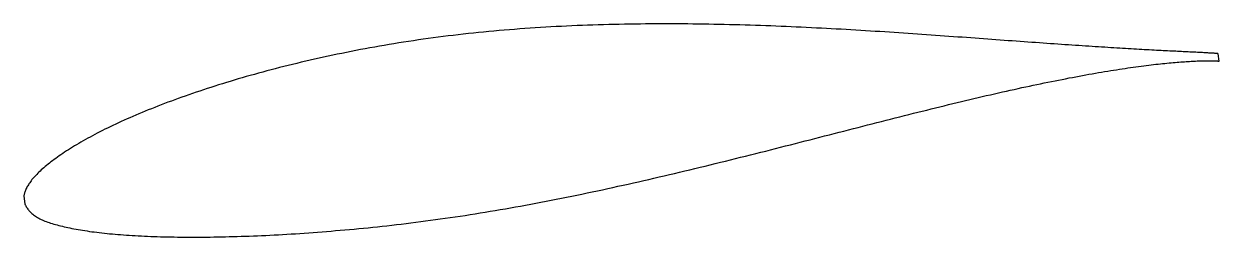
# Model space of a CAD drawing. Header units: metres. Extents: x -29.9 to 60.7, y -6.3 to 9.9.
import ezdxf

# ---------------------------------------------------------------- set-up
doc = ezdxf.new("R2010")
doc.units = ezdxf.units.M

msp = doc.modelspace()

# ---------------------------------------------------------------- linework, layer by layer
msp.add_lwpolyline([(60.588, 7.625), (60.586, 7.625), (60.581, 7.627), (60.572, 7.628), (60.56, 7.63), (60.544, 7.632), (60.524, 7.634), (60.501, 7.636), (60.475, 7.639), (60.445, 7.641), (60.411, 7.644), (60.374, 7.647), (60.334, 7.65), (60.29, 7.654), (60.242, 7.657), (60.191, 7.66), (60.137, 7.664), (60.079, 7.667), (60.017, 7.671), (59.952, 7.675), (59.884, 7.679), (59.812, 7.683), (59.737, 7.687), (59.658, 7.692), (59.576, 7.696), (59.491, 7.701), (59.402, 7.705), (59.309, 7.71), (59.213, 7.715), (59.114, 7.72), (59.011, 7.725), (58.905, 7.73), (58.796, 7.736), (58.683, 7.741), (58.567, 7.747), (58.447, 7.753), (58.325, 7.759), (58.198, 7.765), (58.069, 7.771), (57.936, 7.778), (57.8, 7.784), (57.66, 7.791), (57.517, 7.798), (57.371, 7.806), (57.222, 7.813), (57.069, 7.821), (56.913, 7.828), (56.754, 7.836), (56.592, 7.845), (56.426, 7.853), (56.257, 7.862), (56.085, 7.871), (55.91, 7.88), (55.732, 7.89), (55.55, 7.9), (55.366, 7.91), (55.178, 7.92), (54.987, 7.93), (54.793, 7.941), (54.596, 7.952), (54.395, 7.964), (54.192, 7.975), (53.986, 7.988), (53.776, 8), (53.564, 8.012), (53.349, 8.025), (53.13, 8.038), (52.909, 8.052), (52.685, 8.066), (52.457, 8.08), (52.227, 8.095), (51.994, 8.109), (51.758, 8.124), (51.519, 8.139), (51.278, 8.155), (51.033, 8.171), (50.786, 8.187), (50.536, 8.204), (50.283, 8.221), (50.028, 8.238), (49.769, 8.255), (49.508, 8.273), (49.244, 8.291), (48.978, 8.309), (48.709, 8.328), (48.437, 8.346), (48.163, 8.366), (47.886, 8.385), (47.607, 8.405), (47.325, 8.424), (47.04, 8.444), (46.753, 8.465), (46.463, 8.486), (46.171, 8.506), (45.877, 8.528), (45.58, 8.549), (45.281, 8.571), (44.979, 8.592), (44.675, 8.614), (44.369, 8.637), (44.061, 8.659), (43.75, 8.682), (43.437, 8.705), (43.121, 8.727), (42.804, 8.751), (42.484, 8.774), (42.162, 8.797), (41.838, 8.821), (41.512, 8.845), (41.184, 8.869), (40.854, 8.892), (40.522, 8.916), (40.188, 8.94), (39.852, 8.965), (39.514, 8.989), (39.174, 9.013), (38.832, 9.037), (38.488, 9.061), (38.143, 9.085), (37.796, 9.109), (37.447, 9.133), (37.096, 9.157), (36.743, 9.18), (36.389, 9.204), (36.033, 9.227), (35.676, 9.251), (35.317, 9.274), (34.956, 9.297), (34.594, 9.32), (34.23, 9.343), (33.865, 9.365), (33.499, 9.388), (33.131, 9.41), (32.761, 9.431), (32.391, 9.453), (32.018, 9.474), (31.645, 9.495), (31.27, 9.515), (30.895, 9.535), (30.517, 9.555), (30.139, 9.574), (29.76, 9.593), (29.379, 9.612), (28.998, 9.63), (28.615, 9.647), (28.231, 9.664), (27.846, 9.681), (27.461, 9.698), (27.074, 9.713), (26.687, 9.728), (26.299, 9.743), (25.909, 9.756), (25.519, 9.77), (25.129, 9.782), (24.737, 9.794), (24.345, 9.805), (23.952, 9.816), (23.559, 9.826), (23.165, 9.835), (22.77, 9.844), (22.375, 9.851), (21.979, 9.858), (21.583, 9.865), (21.186, 9.871), (20.789, 9.875), (20.391, 9.879), (19.994, 9.882), (19.595, 9.884), (19.197, 9.886), (18.798, 9.886), (18.399, 9.886), (18, 9.885), (17.601, 9.883), (17.201, 9.88), (16.802, 9.876), (16.402, 9.871), (16.003, 9.866), (15.603, 9.859), (15.203, 9.851), (14.804, 9.843), (14.404, 9.833), (14.005, 9.822), (13.606, 9.811), (13.207, 9.798), (12.808, 9.784), (12.409, 9.769), (12.011, 9.753), (11.613, 9.736), (11.216, 9.718), (10.818, 9.699), (10.422, 9.678), (10.025, 9.657), (9.629, 9.634), (9.234, 9.61), (8.839, 9.585), (8.445, 9.559), (8.051, 9.531), (7.658, 9.503), (7.266, 9.473), (6.874, 9.442), (6.483, 9.409), (6.093, 9.376), (5.704, 9.341), (5.315, 9.305), (4.928, 9.268), (4.541, 9.229), (4.155, 9.189), (3.77, 9.148), (3.386, 9.105), (3.003, 9.062), (2.621, 9.017), (2.24, 8.97), (1.86, 8.923), (1.482, 8.875), (1.104, 8.825), (0.728, 8.774), (0.353, 8.721), (-0.021, 8.667), (-0.394, 8.613), (-0.765, 8.557), (-1.135, 8.5), (-1.504, 8.441), (-1.872, 8.381), (-2.238, 8.321), (-2.602, 8.259), (-2.965, 8.196), (-3.327, 8.131), (-3.687, 8.066), (-4.045, 8), (-4.403, 7.932), (-4.758, 7.864), (-5.112, 7.795), (-5.464, 7.725), (-5.815, 7.653), (-6.164, 7.581), (-6.511, 7.508), (-6.856, 7.434), (-7.2, 7.359), (-7.542, 7.283), (-7.882, 7.207), (-8.221, 7.129), (-8.557, 7.051), (-8.892, 6.972), (-9.225, 6.893), (-9.556, 6.813), (-9.885, 6.732), (-10.211, 6.65), (-10.536, 6.568), (-10.859, 6.485), (-11.18, 6.401), (-11.499, 6.317), (-11.816, 6.232), (-12.131, 6.146), (-12.443, 6.06), (-12.753, 5.973), (-13.062, 5.885), (-13.368, 5.797), (-13.671, 5.709), (-13.973, 5.62), (-14.272, 5.53), (-14.569, 5.44), (-14.864, 5.349), (-15.156, 5.258), (-15.446, 5.166), (-15.734, 5.074), (-16.019, 4.982), (-16.302, 4.889), (-16.582, 4.795), (-16.86, 4.701), (-17.136, 4.607), (-17.409, 4.513), (-17.679, 4.418), (-17.947, 4.323), (-18.212, 4.228), (-18.475, 4.132), (-18.735, 4.036), (-18.993, 3.94), (-19.248, 3.844), (-19.5, 3.747), (-19.75, 3.65), (-19.997, 3.553), (-20.241, 3.456), (-20.483, 3.359), (-20.722, 3.262), (-20.958, 3.165), (-21.191, 3.067), (-21.422, 2.969), (-21.649, 2.872), (-21.874, 2.774), (-22.096, 2.676), (-22.316, 2.578), (-22.532, 2.48), (-22.746, 2.382), (-22.956, 2.285), (-23.164, 2.187), (-23.369, 2.089), (-23.57, 1.991), (-23.769, 1.893), (-23.965, 1.796), (-24.158, 1.698), (-24.348, 1.601), (-24.535, 1.503), (-24.719, 1.406), (-24.899, 1.309), (-25.077, 1.212), (-25.252, 1.115), (-25.423, 1.018), (-25.592, 0.922), (-25.757, 0.825), (-25.92, 0.729), (-26.079, 0.633), (-26.235, 0.537), (-26.387, 0.441), (-26.537, 0.346), (-26.684, 0.251), (-26.827, 0.157), (-26.967, 0.062), (-27.104, -0.031), (-27.238, -0.125), (-27.368, -0.217), (-27.496, -0.309), (-27.62, -0.4), (-27.741, -0.491), (-27.859, -0.581), (-27.973, -0.67), (-28.085, -0.759), (-28.193, -0.847), (-28.297, -0.934), (-28.399, -1.02), (-28.497, -1.105), (-28.592, -1.19), (-28.684, -1.274), (-28.772, -1.358), (-28.857, -1.44), (-28.939, -1.522), (-29.018, -1.604), (-29.093, -1.685), (-29.164, -1.765), (-29.233, -1.844), (-29.298, -1.923), (-29.36, -2.001), (-29.418, -2.079), (-29.473, -2.155), (-29.525, -2.232), (-29.573, -2.307), (-29.618, -2.381), (-29.659, -2.454), (-29.698, -2.526), (-29.733, -2.597), (-29.764, -2.667), (-29.792, -2.734), (-29.818, -2.8), (-29.839, -2.864), (-29.858, -2.925), (-29.874, -2.983), (-29.886, -3.036), (-29.896, -3.084), (-29.904, -3.125), (-29.908, -3.157), (-29.911, -3.177), (-29.842, -3.756), (-29.84, -3.76), (-29.833, -3.773), (-29.821, -3.795), (-29.805, -3.826), (-29.784, -3.869), (-29.759, -3.919), (-29.729, -3.974), (-29.696, -4.032), (-29.659, -4.09), (-29.619, -4.15), (-29.575, -4.209), (-29.528, -4.267), (-29.477, -4.325), (-29.423, -4.382), (-29.365, -4.438), (-29.305, -4.493), (-29.241, -4.547), (-29.173, -4.6), (-29.102, -4.651), (-29.028, -4.702), (-28.951, -4.751), (-28.87, -4.799), (-28.786, -4.845), (-28.699, -4.891), (-28.609, -4.936), (-28.515, -4.979), (-28.418, -5.022), (-28.318, -5.063), (-28.214, -5.103), (-28.107, -5.142), (-27.997, -5.181), (-27.884, -5.218), (-27.767, -5.255), (-27.647, -5.291), (-27.524, -5.326), (-27.398, -5.361), (-27.268, -5.395), (-27.135, -5.428), (-26.999, -5.461), (-26.86, -5.493), (-26.717, -5.525), (-26.571, -5.557), (-26.422, -5.588), (-26.27, -5.618), (-26.115, -5.648), (-25.956, -5.677), (-25.795, -5.706), (-25.63, -5.735), (-25.462, -5.763), (-25.291, -5.79), (-25.117, -5.816), (-24.939, -5.842), (-24.759, -5.867), (-24.576, -5.891), (-24.389, -5.915), (-24.2, -5.938), (-24.008, -5.96), (-23.812, -5.981), (-23.614, -6.002), (-23.413, -6.021), (-23.209, -6.04), (-23.002, -6.059), (-22.791, -6.076), (-22.579, -6.093), (-22.363, -6.109), (-22.144, -6.124), (-21.923, -6.139), (-21.698, -6.153), (-21.471, -6.166), (-21.241, -6.179), (-21.009, -6.19), (-20.773, -6.201), (-20.535, -6.211), (-20.294, -6.221), (-20.051, -6.23), (-19.804, -6.238), (-19.555, -6.246), (-19.304, -6.252), (-19.049, -6.258), (-18.793, -6.264), (-18.533, -6.268), (-18.271, -6.272), (-18.007, -6.275), (-17.74, -6.277), (-17.47, -6.279), (-17.198, -6.279), (-16.923, -6.279), (-16.646, -6.279), (-16.367, -6.277), (-16.085, -6.275), (-15.801, -6.272), (-15.514, -6.268), (-15.226, -6.264), (-14.934, -6.258), (-14.641, -6.252), (-14.345, -6.245), (-14.047, -6.238), (-13.747, -6.229), (-13.445, -6.22), (-13.14, -6.209), (-12.833, -6.198), (-12.525, -6.186), (-12.214, -6.173), (-11.901, -6.16), (-11.586, -6.145), (-11.269, -6.13), (-10.95, -6.113), (-10.629, -6.096), (-10.306, -6.078), (-9.981, -6.059), (-9.654, -6.04), (-9.325, -6.019), (-8.995, -5.997), (-8.663, -5.974), (-8.329, -5.951), (-7.993, -5.927), (-7.655, -5.902), (-7.316, -5.875), (-6.975, -5.848), (-6.632, -5.82), (-6.288, -5.791), (-5.942, -5.762), (-5.594, -5.731), (-5.245, -5.7), (-4.895, -5.667), (-4.543, -5.634), (-4.189, -5.599), (-3.834, -5.564), (-3.477, -5.527), (-3.12, -5.49), (-2.761, -5.451), (-2.4, -5.412), (-2.038, -5.371), (-1.675, -5.33), (-1.311, -5.287), (-0.946, -5.243), (-0.579, -5.198), (-0.211, -5.152), (0.158, -5.105), (0.528, -5.056), (0.899, -5.007), (1.271, -4.956), (1.644, -4.904), (2.018, -4.852), (2.393, -4.798), (2.769, -4.742), (3.145, -4.686), (3.523, -4.629), (3.901, -4.57), (4.281, -4.51), (4.661, -4.449), (5.041, -4.387), (5.423, -4.324), (5.805, -4.26), (6.188, -4.195), (6.571, -4.129), (6.955, -4.061), (7.34, -3.992), (7.725, -3.923), (8.11, -3.852), (8.496, -3.781), (8.883, -3.708), (9.27, -3.635), (9.657, -3.56), (10.045, -3.485), (10.433, -3.408), (10.822, -3.331), (11.21, -3.253), (11.599, -3.174), (11.988, -3.094), (12.378, -3.014), (12.767, -2.932), (13.157, -2.85), (13.547, -2.767), (13.937, -2.683), (14.327, -2.599), (14.717, -2.514), (15.107, -2.428), (15.497, -2.341), (15.887, -2.254), (16.277, -2.167), (16.667, -2.078), (17.056, -1.989), (17.446, -1.9), (17.835, -1.811), (18.224, -1.72), (18.613, -1.63), (19.002, -1.538), (19.39, -1.447), (19.778, -1.355), (20.166, -1.262), (20.553, -1.169), (20.94, -1.076), (21.326, -0.983), (21.712, -0.889), (22.098, -0.796), (22.483, -0.702), (22.867, -0.607), (23.251, -0.512), (23.634, -0.418), (24.017, -0.323), (24.399, -0.228), (24.78, -0.132), (25.161, -0.037), (25.541, 0.059), (25.92, 0.154), (26.298, 0.249), (26.676, 0.345), (27.052, 0.441), (27.428, 0.536), (27.803, 0.632), (28.177, 0.727), (28.55, 0.822), (28.922, 0.918), (29.293, 1.013), (29.663, 1.108), (30.031, 1.202), (30.399, 1.296), (30.766, 1.391), (31.132, 1.485), (31.496, 1.578), (31.859, 1.672), (32.221, 1.765), (32.582, 1.857), (32.942, 1.949), (33.3, 2.041), (33.657, 2.133), (34.012, 2.224), (34.366, 2.314), (34.719, 2.404), (35.071, 2.494), (35.421, 2.583), (35.769, 2.671), (36.116, 2.759), (36.462, 2.847), (36.806, 2.933), (37.148, 3.019), (37.489, 3.105), (37.828, 3.19), (38.165, 3.274), (38.501, 3.357), (38.835, 3.44), (39.168, 3.522), (39.499, 3.603), (39.828, 3.684), (40.155, 3.763), (40.48, 3.843), (40.804, 3.921), (41.125, 3.998), (41.445, 4.075), (41.763, 4.15), (42.079, 4.225), (42.393, 4.299), (42.705, 4.372), (43.015, 4.445), (43.323, 4.516), (43.629, 4.586), (43.933, 4.655), (44.235, 4.723), (44.535, 4.791), (44.833, 4.857), (45.128, 4.923), (45.422, 4.987), (45.713, 5.051), (46.002, 5.113), (46.288, 5.175), (46.573, 5.235), (46.855, 5.294), (47.135, 5.353), (47.412, 5.41), (47.687, 5.467), (47.96, 5.522), (48.231, 5.576), (48.499, 5.63), (48.764, 5.682), (49.027, 5.733), (49.288, 5.784), (49.546, 5.833), (49.802, 5.881), (50.055, 5.928), (50.305, 5.974), (50.553, 6.019), (50.799, 6.064), (51.041, 6.107), (51.282, 6.148), (51.519, 6.189), (51.754, 6.229), (51.986, 6.268), (52.215, 6.306), (52.442, 6.343), (52.666, 6.379), (52.887, 6.414), (53.106, 6.448), (53.321, 6.481), (53.534, 6.513), (53.744, 6.543), (53.951, 6.573), (54.156, 6.602), (54.357, 6.63), (54.556, 6.657), (54.751, 6.683), (54.944, 6.708), (55.134, 6.732), (55.321, 6.756), (55.504, 6.778), (55.685, 6.799), (55.863, 6.82), (56.038, 6.839), (56.21, 6.858), (56.378, 6.876), (56.544, 6.893), (56.707, 6.91), (56.866, 6.925), (57.022, 6.94), (57.176, 6.954), (57.326, 6.967), (57.473, 6.979), (57.616, 6.991), (57.757, 7.002), (57.894, 7.012), (58.029, 7.022), (58.16, 7.031), (58.287, 7.039), (58.412, 7.046), (58.533, 7.053), (58.651, 7.06), (58.766, 7.065), (58.878, 7.071), (58.986, 7.075), (59.091, 7.079), (59.192, 7.083), (59.291, 7.086), (59.385, 7.088), (59.477, 7.091), (59.565, 7.092), (59.65, 7.093), (59.732, 7.094), (59.81, 7.094), (59.884, 7.095), (59.956, 7.094), (60.024, 7.094), (60.088, 7.093), (60.149, 7.092), (60.207, 7.09), (60.261, 7.089), (60.312, 7.087), (60.359, 7.085), (60.403, 7.082), (60.444, 7.08), (60.481, 7.078), (60.514, 7.076), (60.544, 7.073), (60.57, 7.071), (60.594, 7.069), (60.613, 7.066), (60.629, 7.064), (60.641, 7.063), (60.65, 7.061), (60.656, 7.06), (60.658, 7.06)], close=True)

doc.saveas('drawing.dxf')
